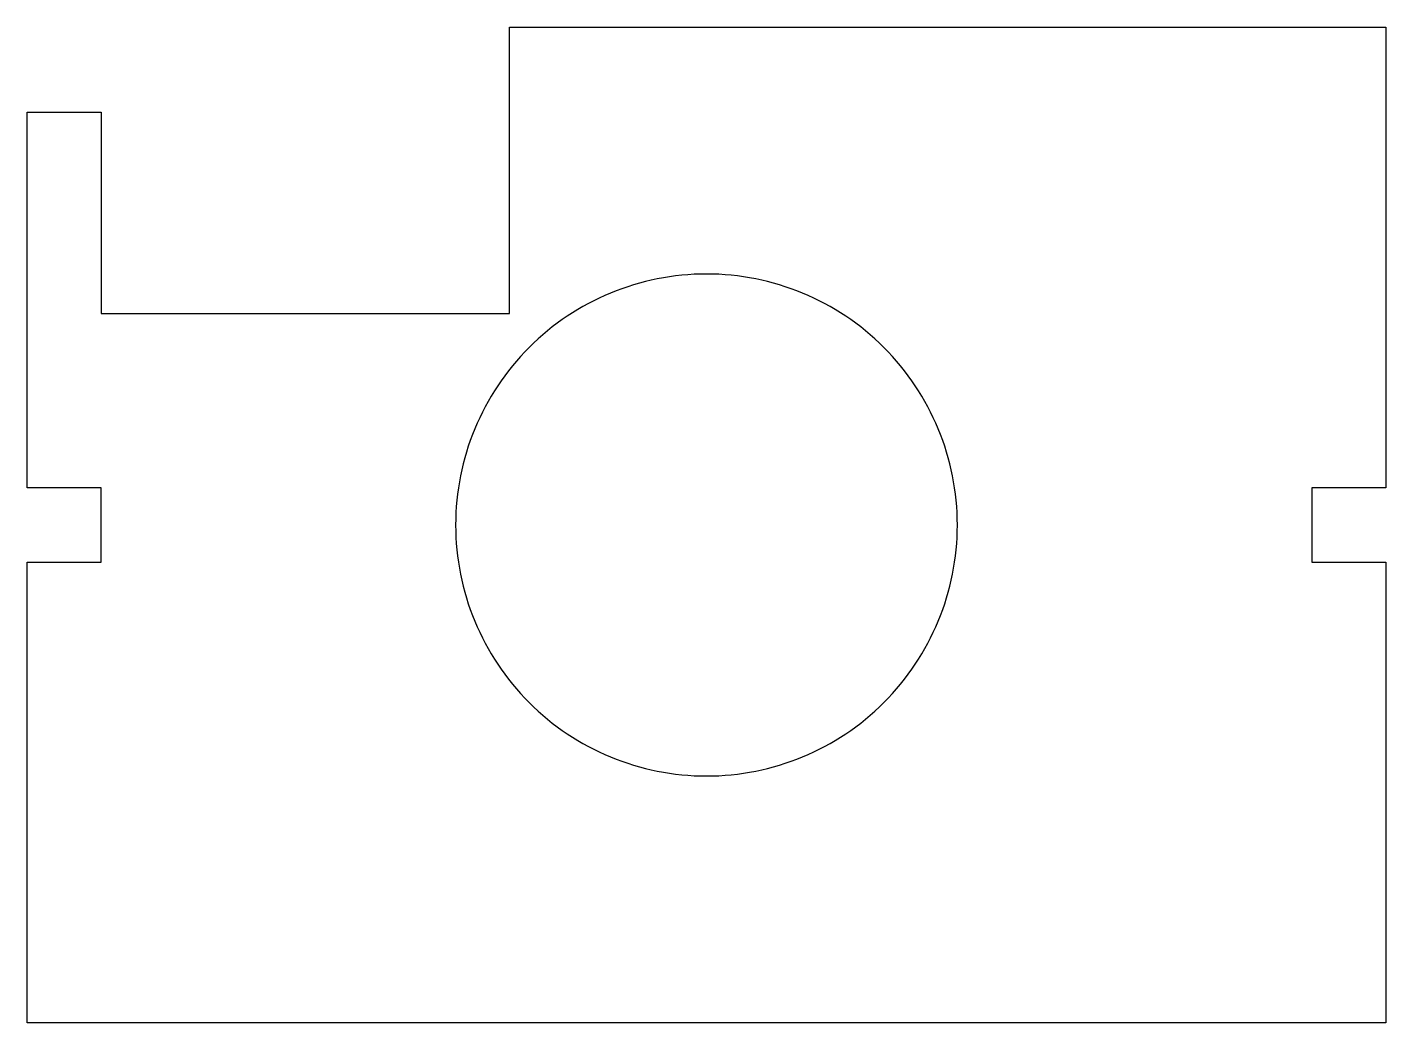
# Model space of a CAD drawing. Extents: x -53 to 53, y -39 to 39.
import ezdxf

# ---------------------------------------------------------------- set-up
doc = ezdxf.new("R2010")
doc.units = 0
doc.layers.add('LAYER_1', color=18, linetype='CONTINUOUS')

msp = doc.modelspace()

# ---------------------------------------------------------------- linework, layer by layer
at = {"layer": 'LAYER_1'}
msp.add_lwpolyline([(-52.8, 32.08), (-47.05, 32.08), (-47.05, 21.43), (-47.05, 16.43), (-15.3, 16.43), (-15.3, 21.43), (-15.3, 32.92), (-15.3, 38.67), (52.8, 38.67), (52.8, 2.88), (47.05, 2.88), (47.05, -2.88), (52.8, -2.88), (52.8, -38.67), (-52.8, -38.67), (-52.8, -2.88), (-47.05, -2.88), (-47.05, 2.88), (-52.8, 2.88)], close=True, dxfattribs=at)
msp.add_lwpolyline([(0, 19.5, 0.414214), (-19.5, 0, 0.414214), (0, -19.5, 0.414214), (19.5, 0, 0.414214)], format="xyb", close=True, dxfattribs=at)

doc.saveas('drawing.dxf')
